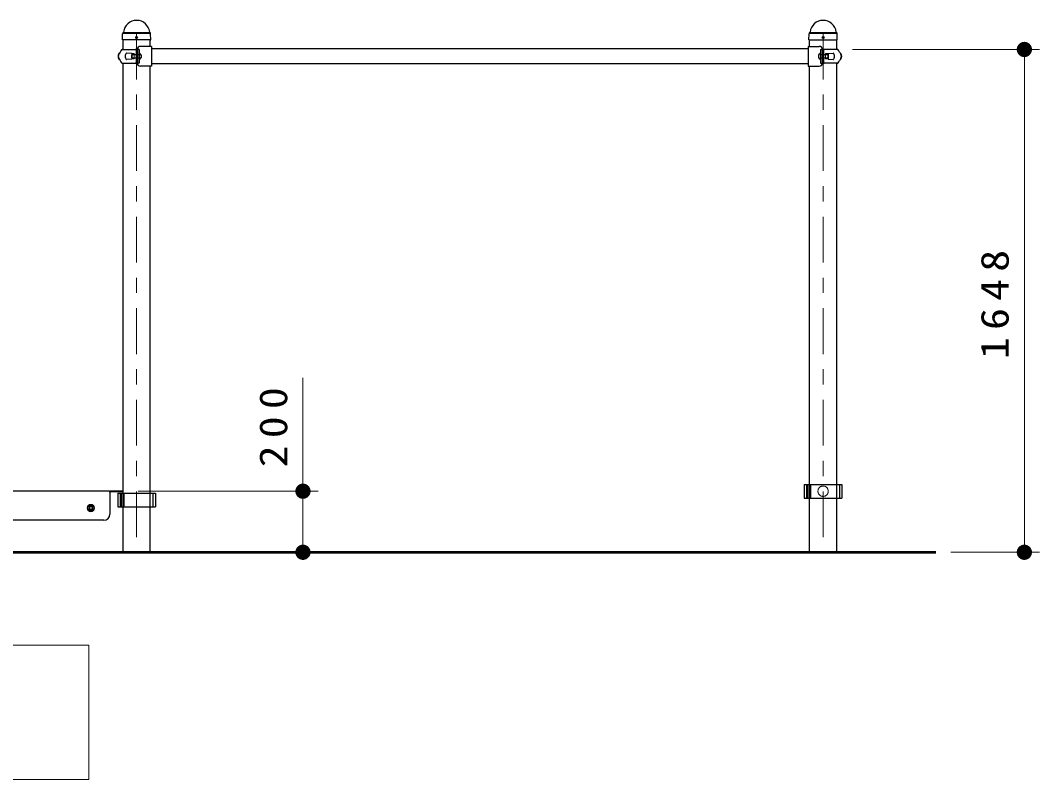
# Model space of a CAD drawing. Units: millimetres on the paper, scale 1:50. Extents: x -385 to 0, y -594 to 267.
# Drawn here: x -255.1 to -188.3, y -143.9 to -94.2 of the extents above; entities that cross this region are included whole.
import ezdxf

# ---------------------------------------------------------------- set-up
doc = ezdxf.new("R2010")
doc.units = ezdxf.units.MM
doc.linetypes.add('USER1', pattern=[4.5, 2.5, -2])
doc.linetypes.add('USER2', pattern=[6, 3, -1, 1, -1])
doc.layers.add('1_50', color=7, linetype='Continuous', lineweight=25)
doc.styles.add('ＭＳ ゴシック', font='')
doc.styles.get('ＭＳ ゴシック').set_extended_font_data('MS Gothic')

# ---------------------------------------------------------------- blocks, each defined once
blk = doc.blocks.new('filled_dot')
at = {"color": 0, "linetype": 'Continuous', "lineweight": -2, "const_width": 1.25}
blk.add_lwpolyline([(-0.625, 0, 1), (0.625, 0, 1)], format="xyb", close=True, dxfattribs=at)

msp = doc.modelspace()

# ---------------------------------------------------------------- linework, layer by layer
at = {"layer": '1_50'}
for p, q in [((-248.456, -95.441), (-248.448, -95.044)), ((-248.456, -95.441), (-248.447, -95.451)), ((-246.608, -95.451), (-248.447, -95.451)), ((-248.423, -94.987), (-248.401, -94.965)), ((-246.631, -94.987), (-246.653, -94.965)), ((-246.608, -95.451), (-246.598, -95.441)), ((-246.598, -95.441), (-246.606, -95.044)), ((-203.456, -95.441), (-203.448, -95.044)), ((-203.456, -95.441), (-203.448, -95.044)), ((-203.446, -95.451), (-203.456, -95.441)), ((-203.446, -95.451), (-203.456, -95.441)), ((-203.446, -95.451), (-201.608, -95.451)), ((-203.446, -95.451), (-201.608, -95.451)), ((-203.423, -94.987), (-203.401, -94.965)), ((-203.423, -94.987), (-203.401, -94.965)), ((-201.631, -94.987), (-201.653, -94.965)), ((-201.631, -94.987), (-201.653, -94.965)), ((-201.598, -95.441), (-201.608, -95.451)), ((-201.598, -95.441), (-201.608, -95.451)), ((-201.598, -95.441), (-201.606, -95.044)), ((-201.598, -95.441), (-201.606, -95.044)), ((-247.557, -96.111), (-247.557, -96.931)), ((-202.497, -96.111), (-202.497, -96.931)), ((-248.662, -96.321), (-248.667, -96.321)), ((-248.662, -96.721), (-248.667, -96.721)), ((-247.356, -96.341), (-247.336, -96.341)), ((-247.356, -96.341), (-247.356, -96.701)), ((-247.356, -96.701), (-247.336, -96.701)), ((-247.236, -96.441), (-247.236, -96.601)), ((-202.818, -96.441), (-202.818, -96.601)), ((-202.698, -96.341), (-202.718, -96.341)), ((-202.698, -96.701), (-202.718, -96.701)), ((-202.698, -96.341), (-202.698, -96.701)), ((-201.393, -96.321), (-201.387, -96.321)), ((-201.393, -96.721), (-201.387, -96.721)), ((-203.763, -124.571), (-201.291, -124.571)), ((-203.763, -124.571), (-203.763, -125.471)), ((-203.608, -124.571), (-203.608, -125.471)), ((-203.549, -124.571), (-203.549, -125.471)), ((-203.362, -124.571), (-203.362, -125.471)), ((-201.457, -124.571), (-201.457, -125.471)), ((-201.291, -124.571), (-201.291, -125.471)), ((-249.337, -125.021), (-260.717, -125.021)), ((-248.418, -125.021), (-249.277, -125.021)), ((-248.418, -125.067), (-249.277, -125.067)), ((-249.277, -125.081), (-249.277, -126.521)), ((-248.763, -125.141), (-246.291, -125.141)), ((-248.763, -125.141), (-248.763, -126.041)), ((-248.608, -125.141), (-248.608, -126.041)), ((-248.549, -125.141), (-248.549, -126.041)), ((-248.362, -125.141), (-248.362, -126.041)), ((-246.457, -125.141), (-246.457, -126.041)), ((-246.291, -125.141), (-246.291, -126.041)), ((-203.763, -125.471), (-201.291, -125.471)), ((-248.763, -126.041), (-246.291, -126.041)), ((-255.027, -126.921), (-260.377, -126.921)), ((-249.677, -126.921), (-255.027, -126.921))]:
    msp.add_line(p, q, dxfattribs=at)
at = {"layer": '1_50', "lineweight": 13}
for p, q in [((-246.634, -95.021), (-248.421, -95.021)), ((-246.67, -94.951), (-248.381, -94.951)), ((-203.421, -95.021), (-201.634, -95.021)), ((-203.421, -95.021), (-201.634, -95.021)), ((-203.384, -94.951), (-201.673, -94.951)), ((-203.384, -94.951), (-201.673, -94.951)), ((-200.605, -96.071), (-188.334, -96.071)), ((-189.334, -96.071), (-189.334, -129.021)), ((-236.623, -117.592), (-236.623, -129.021)), ((-247.418, -125.021), (-235.623, -125.021)), ((-194.144, -129.021), (-188.334, -129.021)), ((-250.653, -135.119), (-307.453, -135.119)), ((-250.653, -143.919), (-250.653, -135.119)), ((-307.453, -143.919), (-250.653, -143.919))]:
    msp.add_line(p, q, dxfattribs=at)
at = {"layer": '1_50', "color": 40, "linetype": 'USER1', "lineweight": 13}
for p, q in [((-248.418, -95.031), (-246.636, -95.031)), ((-247.356, -96.401), (-247.476, -96.401)), ((-247.356, -96.641), (-247.476, -96.641)), ((-202.698, -96.401), (-202.578, -96.401)), ((-202.698, -96.641), (-202.578, -96.641))]:
    msp.add_line(p, q, dxfattribs=at)
at = {"layer": '1_50', "color": 40}
for p, q in [((-248.418, -96.071), (-248.418, -95.451)), ((-246.636, -95.871), (-246.636, -95.451)), ((-203.418, -95.871), (-203.418, -95.451)), ((-201.636, -96.071), (-201.636, -95.451)), ((-247.476, -96.071), (-247.476, -96.971)), ((-247.356, -96.071), (-247.476, -96.071)), ((-247.356, -96.071), (-247.356, -96.971)), ((-246.552, -95.871), (-247.276, -95.871)), ((-246.552, -95.871), (-246.552, -97.171)), ((-203.502, -96.035), (-246.552, -96.035)), ((-203.502, -95.871), (-203.502, -97.171)), ((-203.502, -95.871), (-202.778, -95.871)), ((-202.698, -96.071), (-202.698, -96.971)), ((-202.698, -96.071), (-202.578, -96.071)), ((-202.578, -96.071), (-202.578, -96.971)), ((-248.418, -129.031), (-248.418, -96.971)), ((-247.356, -96.971), (-247.476, -96.971)), ((-246.552, -97.171), (-247.276, -97.171)), ((-246.636, -129.031), (-246.636, -97.171)), ((-203.502, -97.007), (-246.552, -97.007)), ((-203.502, -97.171), (-202.778, -97.171)), ((-203.418, -129.031), (-203.418, -97.171)), ((-202.698, -96.971), (-202.578, -96.971)), ((-201.636, -129.031), (-201.636, -96.971))]:
    msp.add_line(p, q, dxfattribs=at)
at = {"layer": '1_50', "linetype": 'USER2', "lineweight": 13}
for p, q in [((-247.527, -95.031), (-247.527, -129.031)), ((-202.527, -95.031), (-202.527, -129.031))]:
    msp.add_line(p, q, dxfattribs=at)
at = {"layer": '1_50', "color": 2}
for p, q in [((-248.449, -96.071), (-247.597, -96.071)), ((-201.605, -96.071), (-202.457, -96.071)), ((-247.851, -96.338), (-248.192, -96.32)), ((-247.851, -96.705), (-248.192, -96.723)), ((-247.851, -96.338), (-247.851, -96.705)), ((-202.204, -96.338), (-201.863, -96.32)), ((-202.204, -96.338), (-202.204, -96.705)), ((-202.204, -96.705), (-201.863, -96.723)), ((-248.447, -96.971), (-247.597, -96.971)), ((-201.607, -96.971), (-202.457, -96.971))]:
    msp.add_line(p, q, dxfattribs=at)
at = {"layer": '1_50', "linetype": 'USER1', "lineweight": 13}
for p, q in [((-247.856, -96.421), (-247.356, -96.421)), ((-247.856, -96.621), (-247.856, -96.421)), ((-247.856, -96.621), (-247.356, -96.621)), ((-247.677, -96.351), (-247.837, -96.351)), ((-247.837, -96.351), (-247.837, -96.691)), ((-247.677, -96.691), (-247.837, -96.691)), ((-202.198, -96.421), (-202.698, -96.421)), ((-202.198, -96.621), (-202.698, -96.621)), ((-202.377, -96.351), (-202.217, -96.351)), ((-202.377, -96.691), (-202.217, -96.691)), ((-202.217, -96.351), (-202.217, -96.691)), ((-202.198, -96.621), (-202.198, -96.421))]:
    msp.add_line(p, q, dxfattribs=at)
at = {"layer": '1_50', "color": 2, "linetype": 'USER1', "lineweight": 13}
for p, q in [((-247.687, -96.346), (-247.851, -96.338)), ((-247.687, -96.696), (-247.851, -96.705)), ((-247.677, -96.356), (-247.677, -96.686)), ((-247.557, -96.401), (-247.677, -96.401)), ((-247.557, -96.641), (-247.677, -96.641)), ((-202.497, -96.401), (-202.377, -96.401)), ((-202.497, -96.641), (-202.377, -96.641)), ((-202.377, -96.356), (-202.377, -96.686)), ((-202.368, -96.346), (-202.204, -96.338)), ((-202.368, -96.696), (-202.204, -96.705))]:
    msp.add_line(p, q, dxfattribs=at)
at = {"layer": '1_50', "color": 4}
for p, q in [((-250.527, -126.029), (-250.607, -126.075)), ((-250.607, -126.075), (-250.607, -126.167)), ((-250.527, -126.214), (-250.607, -126.167)), ((-250.447, -126.075), (-250.527, -126.029)), ((-250.447, -126.167), (-250.527, -126.214)), ((-250.447, -126.075), (-250.447, -126.167))]:
    msp.add_line(p, q, dxfattribs=at)
at = {"layer": '1_50', "lineweight": 50}
msp.add_line((-353.694, -129.021), (-195.144, -129.021), dxfattribs=at)
at = {"layer": '1_50'}
for centre in [(-247.527, -95.291), (-202.527, -95.291), (-202.527, -95.291)]:
    msp.add_circle(centre, 0.06, dxfattribs=at)
at = {"layer": '1_50', "linetype": 'USER1', "lineweight": 13}
msp.add_circle((-202.527, -125.021), 0.34, dxfattribs=at)
at = {"layer": '1_50', "lineweight": 13}
msp.add_circle((-250.527, -126.121), 0.24, dxfattribs=at)
at = {"layer": '1_50', "color": 4}
msp.add_circle((-250.527, -126.121), 0.21, dxfattribs=at)
at = {"layer": '1_50', "color": 4, "linetype": 'USER1', "lineweight": 13}
msp.add_circle((-250.527, -126.121), 0.125, dxfattribs=at)
at = {"layer": '1_50', "color": 4, "lineweight": 13}
msp.add_circle((-250.527, -126.121), 0.11, dxfattribs=at)
at = {"layer": '1_50'}
for centre, radius, start, end in [((-247.527, -95.031), 0.864, 90, 173.3676), ((-247.527, -95.031), 0.864, 6.6324, 90), ((-202.527, -95.031), 0.864, 90, 173.3676), ((-202.527, -95.031), 0.864, 90, 173.3676), ((-202.527, -95.031), 0.864, 6.6324, 90), ((-202.527, -95.031), 0.864, 6.6324, 90), ((-248.364, -95.046), 0.084, 135, 178.99605), ((-248.441, -94.925), 0.056, 315, 353.3676), ((-246.613, -94.925), 0.056, 186.6324, 225), ((-246.69, -95.046), 0.084, 1.00395, 45), ((-203.364, -95.046), 0.084, 135, 178.99605), ((-203.364, -95.046), 0.084, 135, 178.99605), ((-203.441, -94.925), 0.056, 315, 353.3676), ((-203.441, -94.925), 0.056, 315, 353.3676), ((-201.613, -94.925), 0.056, 186.6324, 225), ((-201.613, -94.925), 0.056, 186.6324, 225), ((-201.69, -95.046), 0.084, 1.00395, 45), ((-201.69, -95.046), 0.084, 1.00395, 45), ((-248.427, -96.521), 0.32, 143.1301, 216.8699), ((-248.667, -96.341), 0.02, 90, 143.1301), ((-248.667, -96.701), 0.02, 216.8699, 270), ((-247.336, -96.441), 0.1, 0, 90), ((-247.336, -96.601), 0.1, 270, 0), ((-202.718, -96.441), 0.1, 90, 180), ((-202.718, -96.601), 0.1, 180, 270), ((-201.387, -96.341), 0.02, 36.8699, 90), ((-201.387, -96.701), 0.02, 270, 323.1301), ((-201.627, -96.521), 0.32, 323.1301, 36.8699), ((-249.337, -125.081), 0.06, 0, 90), ((-249.677, -126.521), 0.4, 270, 0)]:
    msp.add_arc(centre, radius, start, end, dxfattribs=at)
at = {"layer": '1_50', "color": 2}
for centre, radius, start, end in [((-247.435, -96.996), 1.4, 140.22094, 154.44159), ((-248.449, -96.151), 0.08, 90, 140.22094), ((-247.597, -96.111), 0.04, 0, 90), ((-202.457, -96.111), 0.04, 90, 180), ((-201.605, -96.151), 0.08, 39.77906, 90), ((-202.62, -96.996), 1.4, 25.55841, 39.77906), ((-248.427, -96.521), 0.3, 154.44159, 205.55841), ((-247.435, -96.047), 1.4, 205.55841, 219.77906), ((-247.996, -96.521), 0.278, 154.69944, 205.30056), ((-246.982, -97.001), 1.4, 151.38495, 154.69944), ((-246.982, -96.042), 1.4, 205.30056, 208.61505), ((-248.193, -96.34), 0.02, 87, 151.38495), ((-248.193, -96.703), 0.02, 208.61505, 273), ((-201.861, -96.34), 0.02, 28.61505, 93), ((-201.861, -96.703), 0.02, 267, 331.38495), ((-203.073, -97.001), 1.4, 25.30055, 28.61505), ((-203.073, -96.042), 1.4, 331.38495, 334.69945), ((-202.058, -96.521), 0.278, 334.69945, 25.30055), ((-202.62, -96.047), 1.4, 320.22094, 334.44159), ((-201.627, -96.521), 0.3, 334.44159, 25.55841), ((-248.449, -96.891), 0.08, 219.77906, 270), ((-247.597, -96.931), 0.04, 270, 0), ((-202.457, -96.931), 0.04, 180, 270), ((-201.605, -96.891), 0.08, 270, 320.22094)]:
    msp.add_arc(centre, radius, start, end, dxfattribs=at)
at = {"layer": '1_50', "color": 2, "linetype": 'USER1', "lineweight": 13}
for centre, radius, start, end in [((-248.447, -96.091), 0.02, 0, 91.98888), ((-201.607, -96.091), 0.02, 88.01112, 180), ((-247.687, -96.356), 0.01, 0, 88), ((-247.687, -96.356), 0.01, 0, 88), ((-247.687, -96.686), 0.01, 272, 0), ((-247.687, -96.686), 0.01, 273, 0), ((-202.367, -96.356), 0.01, 92, 180), ((-202.367, -96.356), 0.01, 92, 180), ((-202.367, -96.686), 0.01, 180, 268), ((-202.367, -96.686), 0.01, 180, 267), ((-248.447, -96.951), 0.02, 270, 0), ((-201.607, -96.951), 0.02, 180, 270)]:
    msp.add_arc(centre, radius, start, end, dxfattribs=at)
at = {"layer": '1_50', "color": 40}
for centre, start, end in [((-247.276, -96.071), 90, 180), ((-202.778, -96.071), 0, 90), ((-247.276, -96.971), 180, 270), ((-202.778, -96.971), 270, 0)]:
    msp.add_arc(centre, 0.2, start, end, dxfattribs=at)

# ---------------------------------------------------------------- block references
at = {"layer": '1_50', "lineweight": 13, "xscale": 0.4, "yscale": 0.4}
for p, rotation in [((-189.334, -96.071), 270), ((-236.623, -125.021), 270), ((-236.623, -129.021), 90), ((-189.334, -129.021), 90)]:
    msp.add_blockref('filled_dot', p, dxfattribs=dict(at, rotation=rotation))

# ---------------------------------------------------------------- texts
at = {"layer": '1_50', "char_height": 1.833, "attachment_point": 8, "rotation": 90, "style": 'ＭＳ ゴシック'}
for s, insert in [('\\T1.33;\\W1.15;1648', (-190.334, -112.546)), ('\\T1.33;\\W1.15;200', (-237.623, -120.592))]:
    msp.add_mtext(s, dxfattribs=dict(at, insert=insert))

doc.saveas('drawing.dxf')
